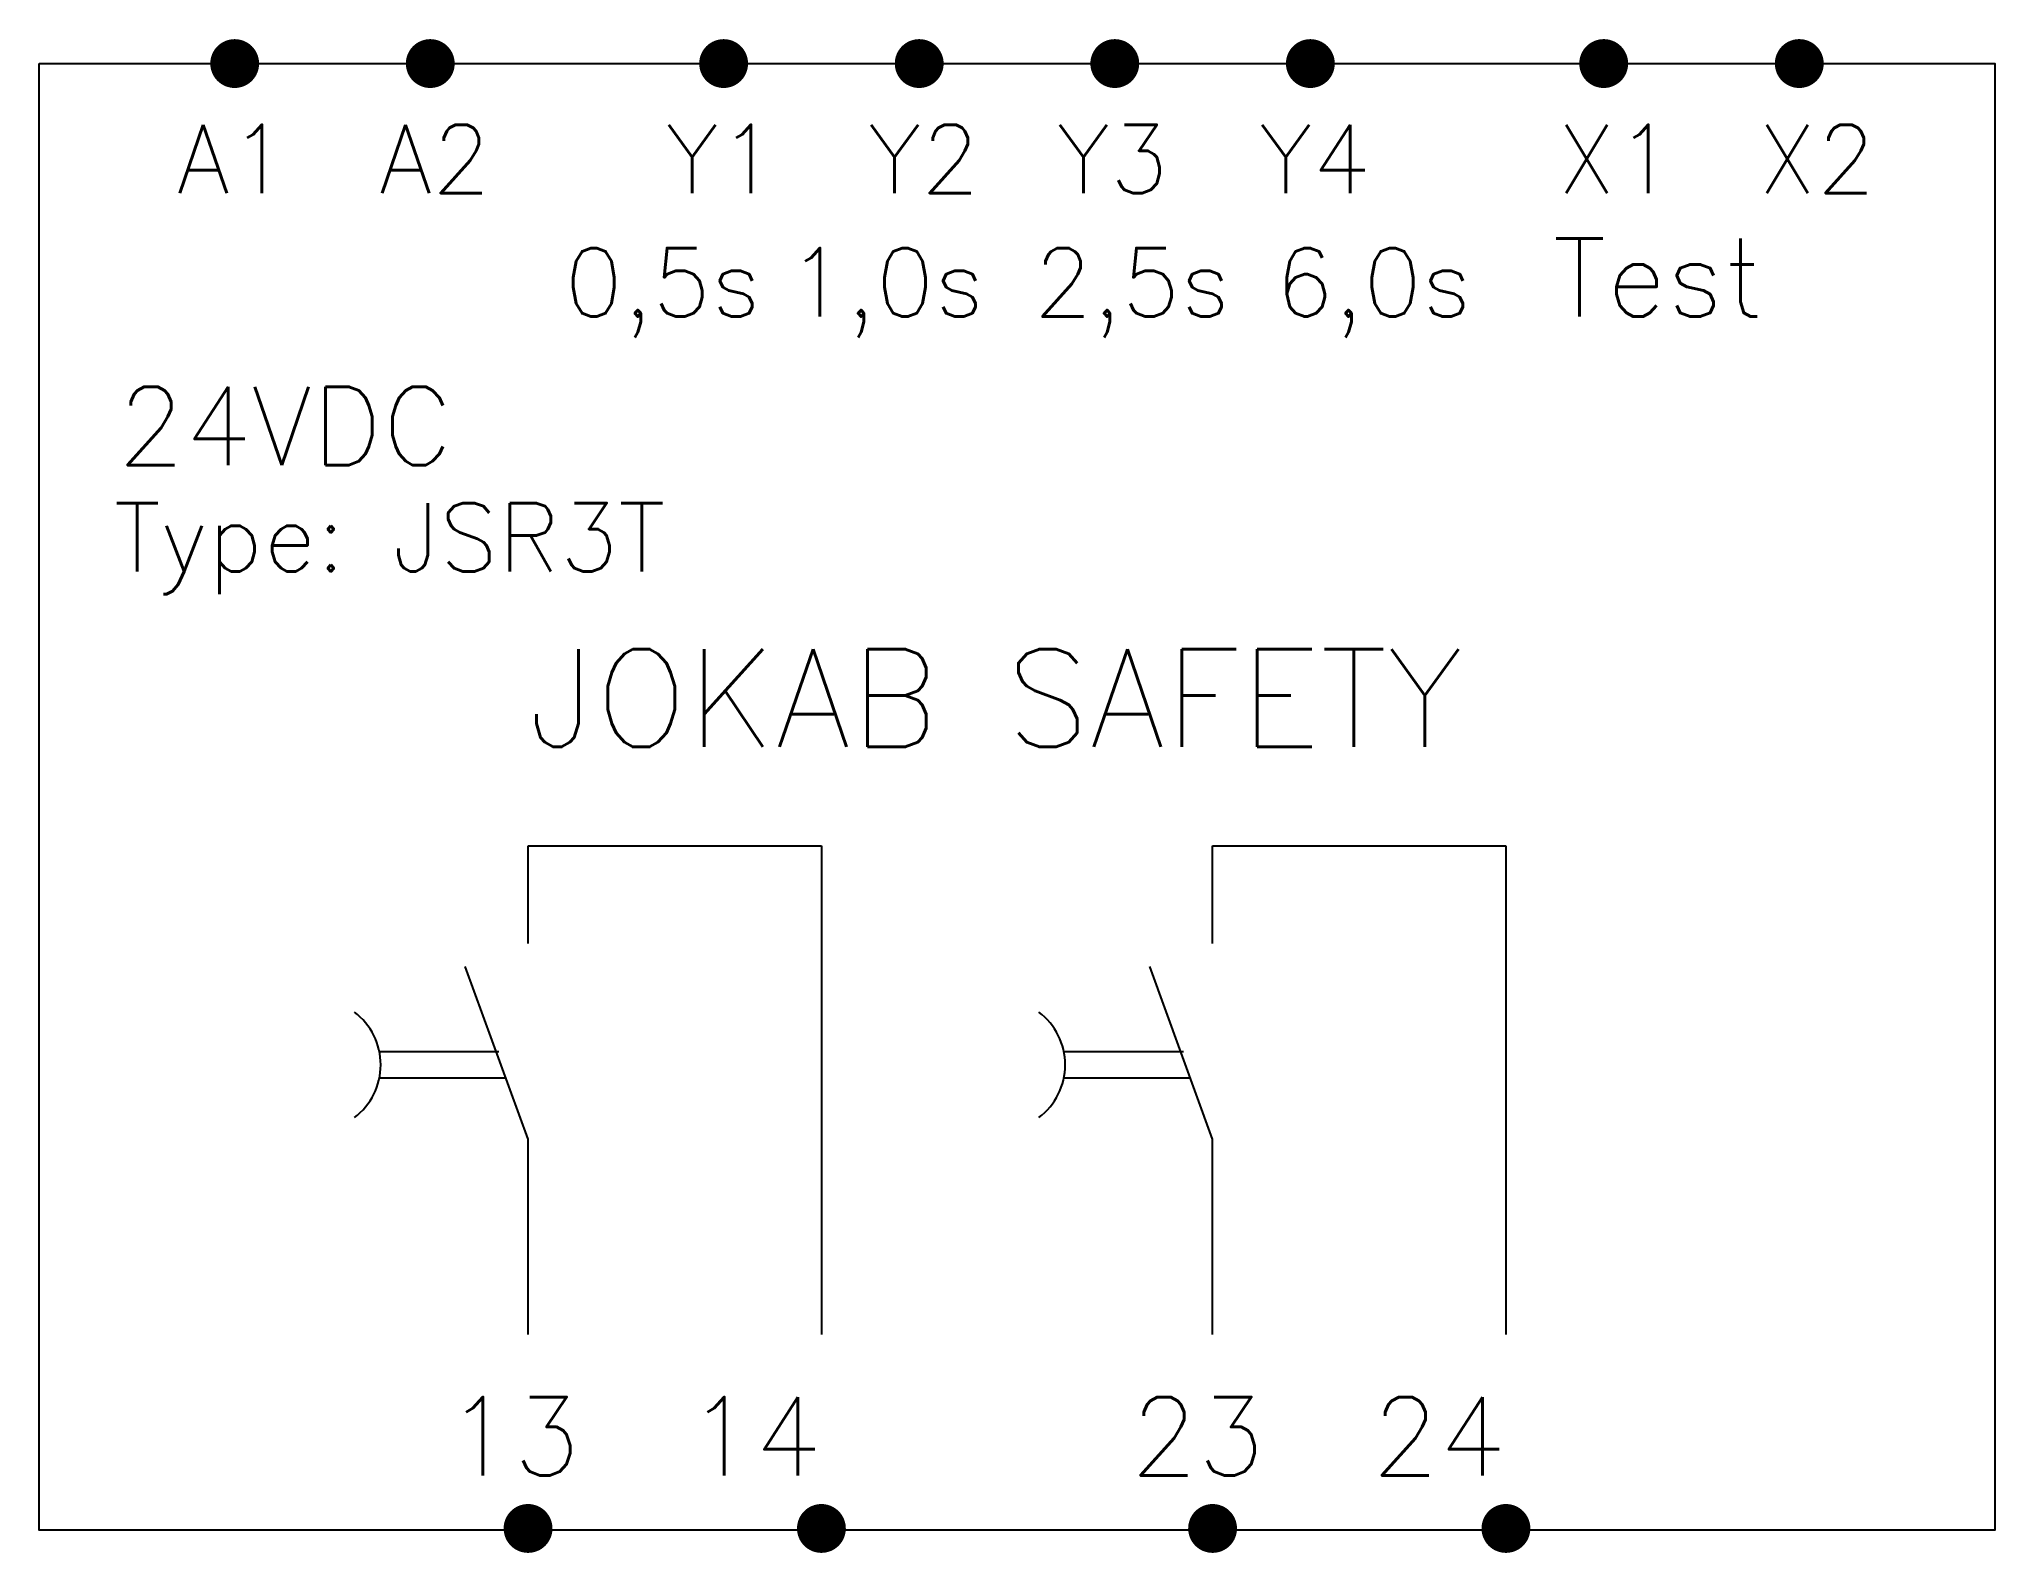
# Model space of a CAD drawing. Extents: x 0 to 50, y -0.6 to 38.1.
import ezdxf

# ---------------------------------------------------------------- set-up
doc = ezdxf.new("R2010")
doc.units = 0
doc.header["$LTSCALE"] = 7.5
doc.layers.get('0').update_dxf_attribs({"linetype": 'CONTINUOUS'})
doc.layers.add('1', color=7, linetype='CONTINUOUS')
doc.styles.add('T0', font='ROMANS.SHX')

# ---------------------------------------------------------------- blocks, each defined once
blk = doc.blocks.new('utg1a-tid')
at = {"color": 0}
for p, q in [((-0.747, -5.267), (-3.8, -5.267)), ((-0.552, -5.94), (-3.8, -5.94))]:
    blk.add_line(p, q, dxfattribs=at)
blk.add_arc((-5.448, -5.603), 1.682, 306.8699, 53.1301, dxfattribs=at)
at = {"layer": '1'}
for p, q in [((0, 0), (7.5, 0)), ((0, -2.5), (0, 0)), ((7.5, 0), (7.5, -12.5)), ((0, -7.5), (-1.607, -3.085)), ((0, -12.5), (0, -7.5))]:
    blk.add_line(p, q, dxfattribs=at)
at = {"layer": '1', "const_width": 0.625}
for points in [[(-0.312, -17.458, 1), (0.312, -17.458, 1)], [(7.188, -17.458, 1), (7.812, -17.458, 1)]]:
    blk.add_lwpolyline(points, format="xyb", close=True, dxfattribs=at)
at = {"layer": '1', "style": 'T0', "flags": 4}
blk.add_attdef('UTG', (-2.099, -16.1), '', height=2, dxfattribs=at)
blk = doc.blocks.new('VTYP')
at = {"layer": '1', "style": 'T0', "flags": 4}
blk.add_attdef('RT6', (0, 0), '', height=2, dxfattribs=at)

msp = doc.modelspace()

# ---------------------------------------------------------------- linework, layer by layer
at = {"layer": '1', "const_width": 0.625}
for points in [[(4.688, 37.5, 1), (5.312, 37.5, 1)], [(9.688, 37.5, 1), (10.312, 37.5, 1)], [(17.188, 37.5, 1), (17.812, 37.5, 1)], [(22.188, 37.5, 1), (22.812, 37.5, 1)], [(27.188, 37.5, 1), (27.812, 37.5, 1)], [(32.188, 37.5, 1), (32.812, 37.5, 1)], [(39.687, 37.5, 1), (40.312, 37.5, 1)], [(44.687, 37.5, 1), (45.312, 37.5, 1)]]:
    msp.add_lwpolyline(points, format="xyb", close=True, dxfattribs=at)
at = {"layer": '1'}
msp.add_lwpolyline([(0, 37.5), (50, 37.5), (50, 0), (0, 0)], close=True, dxfattribs=at)

# ---------------------------------------------------------------- block references
for name, p, values in [('VTYP', (2.004, 27.234), {'RT6': '24VDC'}), ('utg1a-tid', (12.5, 17.5), {'UTG': '13  14'}), ('utg1a-tid', (30, 17.5), {'UTG': '23  24'})]:
    msp.add_blockref(name, p, dxfattribs=at).add_auto_attribs(values)

# ---------------------------------------------------------------- texts
at = {"layer": '1', "style": 'T0'}
for s, height, p in [('A1', 1.75, (3.521, 34.187)), ('A2', 1.75, (8.695, 34.187)), ('Y1', 1.75, (16.021, 34.187)), ('Y2', 1.75, (21.195, 34.187)), ('Y3', 1.75, (26.021, 34.187)), ('Y4', 1.75, (31.195, 34.187)), ('X1', 1.75, (38.814, 34.187)), ('X2', 1.75, (43.946, 34.187)), ('Test', 2, (38.695, 31.03)), ('0,5s', 1.75, (13.43, 31.03)), ('1,0s', 1.75, (19.137, 31.03)), ('2,5s', 1.75, (25.427, 31.03)), ('6,0s', 1.75, (31.599, 31.03)), ('Type: JSR3T', 1.75, (1.909, 24.513)), ('JOKAB SAFETY', 2.5, (12.5, 20.028))]:
    msp.add_text(s, height=height, dxfattribs=at).set_placement(p)

doc.saveas('drawing.dxf')
